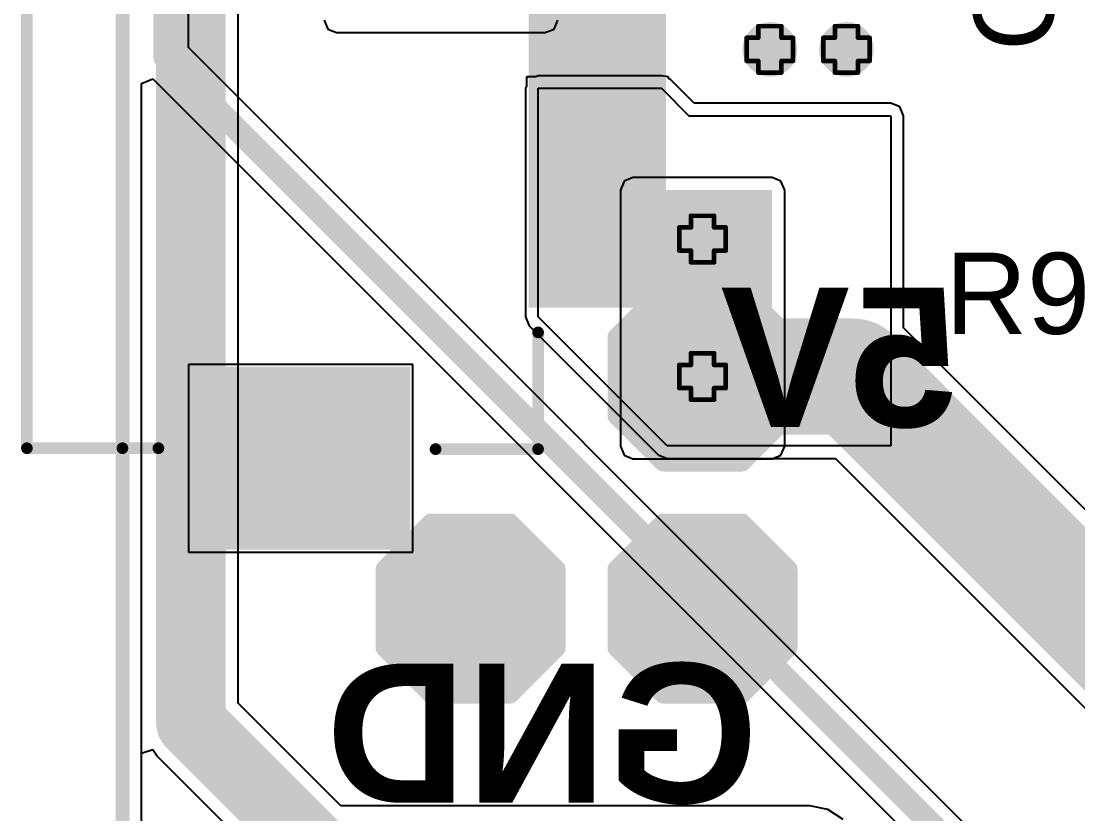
# Model space of a CAD drawing. Header units: inches. Extents: x -25 to 271, y -41 to 15.
# Drawn here: x -22.63 to -11.06, y -28.81 to -20.13 of the extents above; entities that cross this region are included whole.
import ezdxf

# ---------------------------------------------------------------- set-up
doc = ezdxf.new("R2010")
doc.units = ezdxf.units.IN
for name, color, linetype in [('Board_outline', 216, 'Continuous'), ('Bottom Layer', 5, 'Continuous'), ('Bottom Overlay', 54, 'Continuous'), ('Bottom Paste', 16, 'Continuous'), ('Bottom Solder', 6, 'Continuous'), ('Drill Drawing', 1, 'Continuous'), ('Top Layer', 1, 'Continuous'), ('Top Overlay', 2, 'Continuous'), ('Top Paste', 8, 'Continuous'), ('Top Solder', 216, 'Continuous'), ('Via Holes', 16, 'Continuous')]:
    doc.layers.add(name, color=color, linetype=linetype)
doc.styles.add('Arial', font='', dxfattribs={"height": 0.2})
doc.styles.add('Arial_Bold', font='', dxfattribs={"height": 0.2})
doc.styles.get('Arial').set_extended_font_data('Arial')
doc.styles.get('Arial_Bold').set_extended_font_data('Arial', bold=True)

# ---------------------------------------------------------------- blocks, each defined once
blk = doc.blocks.new('FH12_30S_0_5SH_55__12')
at = {"layer": 'Top Layer'}
for points in [[(4.1, 0.975), (4.1, 2.275), (4.4, 2.275), (4.4, 0.975)], [(4.6, 0.975), (4.6, 2.275), (4.9, 2.275), (4.9, 0.975)], [(5.1, 0.975), (5.1, 2.275), (5.4, 2.275), (5.4, 0.975)], [(5.6, 0.975), (5.6, 2.275), (5.9, 2.275), (5.9, 0.975)], [(6.1, 0.975), (6.1, 2.275), (6.4, 2.275), (6.4, 0.975)], [(6.6, 0.975), (6.6, 2.275), (6.9, 2.275), (6.9, 0.975)], [(7.1, 0.975), (7.1, 2.275), (7.4, 2.275), (7.4, 0.975)], [(8.25, -0.525), (10.05, -0.525), (10.05, -2.725), (8.25, -2.725)]]:
    blk.add_hatch(color=1, dxfattribs=at).paths.add_polyline_path(points)
at = {"layer": 'Top Paste'}
blk.add_hatch(color=8, dxfattribs=at).paths.add_polyline_path([(8.25, -0.525), (10.05, -0.525), (10.05, -2.725), (8.25, -2.725)])
at = {"layer": 'Top Solder'}
for points in [[(3.998, 0.873), (3.998, 2.377), (4.502, 2.377), (4.502, 0.873)], [(4.498, 0.873), (4.498, 2.377), (5.002, 2.377), (5.002, 0.873)], [(4.998, 0.873), (4.998, 2.377), (5.502, 2.377), (5.502, 0.873)], [(5.498, 0.873), (5.498, 2.377), (6.002, 2.377), (6.002, 0.873)], [(5.998, 0.873), (5.998, 2.377), (6.502, 2.377), (6.502, 0.873)], [(6.498, 0.873), (6.498, 2.377), (7.002, 2.377), (7.002, 0.873)], [(6.998, 0.873), (6.998, 2.377), (7.502, 2.377), (7.502, 0.873)], [(8.148, -0.423), (10.152, -0.423), (10.152, -2.827), (8.148, -2.827)]]:
    blk.add_hatch(color=216, dxfattribs=at).paths.add_polyline_path(points)
at = {"layer": 'Top Overlay'}
for points in [[(9.05, 0.975, 0.127, 0.127, 0), (7.772, 0.975, 0.127, 0.127, 0)], [(9.05, -0.148, 0.127, 0.127, 0), (9.05, 0.975, 0.127, 0.127, 0)], [(9.04, -3.577, 0.127, 0.127, 0), (9.04, -3.183, 0.127, 0.127, 0)], [(9.04, -3.577, 0.127, 0.127, 0), (-9.05, -3.577, 0.127, 0.127, 0)], [(9.04, -4.623, 0.127, 0.127, 0), (9.04, -3.577, 0.127, 0.127, 0)], [(9.04, -4.623, 0.127, 0.127, 0), (-9.05, -4.623, 0.127, 0.127, 0)]]:
    blk.add_lwpolyline(points, format="xyseb", dxfattribs=at)
for points in [[(7.74, 0.975, 0.0635, 0.0635, 1), (7.804, 0.975, 0.0635, 0.0635, 1)], [(9.018, 0.975, 0.0635, 0.0635, 1), (9.082, 0.975, 0.0635, 0.0635, 1)], [(9.018, 0.975, 0.0635, 0.0635, 1), (9.082, 0.975, 0.0635, 0.0635, 1)], [(9.018, -0.148, 0.0635, 0.0635, 1), (9.082, -0.148, 0.0635, 0.0635, 1)], [(9.008, -3.183, 0.0635, 0.0635, 1), (9.072, -3.183, 0.0635, 0.0635, 1)], [(9.008, -3.577, 0.0635, 0.0635, 1), (9.072, -3.577, 0.0635, 0.0635, 1)], [(9.008, -3.577, 0.0635, 0.0635, 1), (9.072, -3.577, 0.0635, 0.0635, 1)], [(9.008, -3.577, 0.0635, 0.0635, 1), (9.072, -3.577, 0.0635, 0.0635, 1)], [(9.008, -4.623, 0.0635, 0.0635, 1), (9.072, -4.623, 0.0635, 0.0635, 1)], [(9.008, -4.623, 0.0635, 0.0635, 1), (9.072, -4.623, 0.0635, 0.0635, 1)]]:
    blk.add_lwpolyline(points, format="xyseb", close=True, dxfattribs=at)
blk = doc.blocks.new('TEST_POINT_B_72')
at = {"layer": 'Bottom Layer'}
blk.add_hatch(color=5, dxfattribs=at).paths.add_polyline_path([(0.381, 0.762), (-0.381, 0.762), (-0.762, 0.381), (-0.762, -0.381), (-0.381, -0.762), (0.381, -0.762), (0.762, -0.381), (0.762, 0.381)])
at = {"layer": 'Bottom Paste'}
blk.add_hatch(color=16, dxfattribs=at).paths.add_polyline_path([(0.381, 0.762), (-0.381, 0.762), (-0.762, 0.381), (-0.762, -0.381), (-0.381, -0.762), (0.381, -0.762), (0.762, -0.381), (0.762, 0.381)])
at = {"layer": 'Bottom Solder'}
blk.add_hatch(color=6, dxfattribs=at).paths.add_polyline_path([(0.432, 0.864), (-0.432, 0.864), (-0.864, 0.432), (-0.864, -0.432), (-0.432, -0.864), (0.432, -0.864), (0.864, -0.432), (0.864, 0.432)])
at = {"layer": 'Bottom Overlay'}
for points in [[(-0.432, 0.94, 0.2, 0.2, 0), (-0.94, 0.432, 0.2, 0.2, 0)], [(0.432, 0.94, 0.2, 0.2, 0), (-0.432, 0.94, 0.2, 0.2, 0)], [(0.94, 0.432, 0.2, 0.2, 0), (0.432, 0.94, 0.2, 0.2, 0)], [(-0.94, 0.432, 0.2, 0.2, 0), (-0.94, -0.432, 0.2, 0.2, 0)], [(0.94, 0.432, 0.2, 0.2, 0), (0.94, -0.432, 0.2, 0.2, 0)], [(-0.432, -0.94, 0.2, 0.2, 0), (-0.94, -0.432, 0.2, 0.2, 0)], [(0.94, -0.432, 0.2, 0.2, 0), (0.432, -0.94, 0.2, 0.2, 0)], [(0.432, -0.94, 0.2, 0.2, 0), (-0.432, -0.94, 0.2, 0.2, 0)]]:
    blk.add_lwpolyline(points, format="xyseb", dxfattribs=at)
for points in [[(-0.482, 0.94, 0.1, 0.1, 1), (-0.382, 0.94, 0.1, 0.1, 1)], [(-0.482, 0.94, 0.1, 0.1, 1), (-0.382, 0.94, 0.1, 0.1, 1)], [(0.382, 0.94, 0.1, 0.1, 1), (0.482, 0.94, 0.1, 0.1, 1)], [(0.382, 0.94, 0.1, 0.1, 1), (0.482, 0.94, 0.1, 0.1, 1)], [(-0.99, 0.432, 0.1, 0.1, 1), (-0.89, 0.432, 0.1, 0.1, 1)], [(-0.99, 0.432, 0.1, 0.1, 1), (-0.89, 0.432, 0.1, 0.1, 1)], [(0.89, 0.432, 0.1, 0.1, 1), (0.99, 0.432, 0.1, 0.1, 1)], [(0.89, 0.432, 0.1, 0.1, 1), (0.99, 0.432, 0.1, 0.1, 1)], [(-0.99, -0.432, 0.1, 0.1, 1), (-0.89, -0.432, 0.1, 0.1, 1)], [(-0.99, -0.432, 0.1, 0.1, 1), (-0.89, -0.432, 0.1, 0.1, 1)], [(0.89, -0.432, 0.1, 0.1, 1), (0.99, -0.432, 0.1, 0.1, 1)], [(0.89, -0.432, 0.1, 0.1, 1), (0.99, -0.432, 0.1, 0.1, 1)], [(-0.482, -0.94, 0.1, 0.1, 1), (-0.382, -0.94, 0.1, 0.1, 1)], [(-0.482, -0.94, 0.1, 0.1, 1), (-0.382, -0.94, 0.1, 0.1, 1)], [(0.382, -0.94, 0.1, 0.1, 1), (0.482, -0.94, 0.1, 0.1, 1)], [(0.382, -0.94, 0.1, 0.1, 1), (0.482, -0.94, 0.1, 0.1, 1)]]:
    blk.add_lwpolyline(points, format="xyseb", close=True, dxfattribs=at)
blk = doc.blocks.new('TEST_POINT_B_74')
at = {"layer": 'Bottom Layer'}
blk.add_hatch(color=5, dxfattribs=at).paths.add_polyline_path([(0.381, 0.762), (-0.381, 0.762), (-0.762, 0.381), (-0.762, -0.381), (-0.381, -0.762), (0.381, -0.762), (0.762, -0.381), (0.762, 0.381)])
at = {"layer": 'Bottom Paste'}
blk.add_hatch(color=16, dxfattribs=at).paths.add_polyline_path([(0.381, 0.762), (-0.381, 0.762), (-0.762, 0.381), (-0.762, -0.381), (-0.381, -0.762), (0.381, -0.762), (0.762, -0.381), (0.762, 0.381)])
at = {"layer": 'Bottom Solder'}
blk.add_hatch(color=6, dxfattribs=at).paths.add_polyline_path([(0.432, 0.864), (-0.432, 0.864), (-0.864, 0.432), (-0.864, -0.432), (-0.432, -0.864), (0.432, -0.864), (0.864, -0.432), (0.864, 0.432)])
at = {"layer": 'Bottom Overlay'}
for points in [[(-0.432, 0.94, 0.2, 0.2, 0), (-0.94, 0.432, 0.2, 0.2, 0)], [(0.432, 0.94, 0.2, 0.2, 0), (-0.432, 0.94, 0.2, 0.2, 0)], [(0.94, 0.432, 0.2, 0.2, 0), (0.432, 0.94, 0.2, 0.2, 0)], [(-0.94, 0.432, 0.2, 0.2, 0), (-0.94, -0.432, 0.2, 0.2, 0)], [(0.94, 0.432, 0.2, 0.2, 0), (0.94, -0.432, 0.2, 0.2, 0)], [(-0.432, -0.94, 0.2, 0.2, 0), (-0.94, -0.432, 0.2, 0.2, 0)], [(0.94, -0.432, 0.2, 0.2, 0), (0.432, -0.94, 0.2, 0.2, 0)], [(0.432, -0.94, 0.2, 0.2, 0), (-0.432, -0.94, 0.2, 0.2, 0)]]:
    blk.add_lwpolyline(points, format="xyseb", dxfattribs=at)
for points in [[(-0.482, 0.94, 0.1, 0.1, 1), (-0.382, 0.94, 0.1, 0.1, 1)], [(-0.482, 0.94, 0.1, 0.1, 1), (-0.382, 0.94, 0.1, 0.1, 1)], [(0.382, 0.94, 0.1, 0.1, 1), (0.482, 0.94, 0.1, 0.1, 1)], [(0.382, 0.94, 0.1, 0.1, 1), (0.482, 0.94, 0.1, 0.1, 1)], [(-0.99, 0.432, 0.1, 0.1, 1), (-0.89, 0.432, 0.1, 0.1, 1)], [(-0.99, 0.432, 0.1, 0.1, 1), (-0.89, 0.432, 0.1, 0.1, 1)], [(0.89, 0.432, 0.1, 0.1, 1), (0.99, 0.432, 0.1, 0.1, 1)], [(0.89, 0.432, 0.1, 0.1, 1), (0.99, 0.432, 0.1, 0.1, 1)], [(-0.99, -0.432, 0.1, 0.1, 1), (-0.89, -0.432, 0.1, 0.1, 1)], [(-0.99, -0.432, 0.1, 0.1, 1), (-0.89, -0.432, 0.1, 0.1, 1)], [(0.89, -0.432, 0.1, 0.1, 1), (0.99, -0.432, 0.1, 0.1, 1)], [(0.89, -0.432, 0.1, 0.1, 1), (0.99, -0.432, 0.1, 0.1, 1)], [(-0.482, -0.94, 0.1, 0.1, 1), (-0.382, -0.94, 0.1, 0.1, 1)], [(-0.482, -0.94, 0.1, 0.1, 1), (-0.382, -0.94, 0.1, 0.1, 1)], [(0.382, -0.94, 0.1, 0.1, 1), (0.482, -0.94, 0.1, 0.1, 1)], [(0.382, -0.94, 0.1, 0.1, 1), (0.482, -0.94, 0.1, 0.1, 1)]]:
    blk.add_lwpolyline(points, format="xyseb", close=True, dxfattribs=at)
blk = doc.blocks.new('TEST_POINT_B_75')
at = {"layer": 'Bottom Layer'}
blk.add_hatch(color=5, dxfattribs=at).paths.add_polyline_path([(0.381, 0.762), (-0.381, 0.762), (-0.762, 0.381), (-0.762, -0.381), (-0.381, -0.762), (0.381, -0.762), (0.762, -0.381), (0.762, 0.381)])
at = {"layer": 'Bottom Paste'}
blk.add_hatch(color=16, dxfattribs=at).paths.add_polyline_path([(0.381, 0.762), (-0.381, 0.762), (-0.762, 0.381), (-0.762, -0.381), (-0.381, -0.762), (0.381, -0.762), (0.762, -0.381), (0.762, 0.381)])
at = {"layer": 'Bottom Solder'}
blk.add_hatch(color=6, dxfattribs=at).paths.add_polyline_path([(0.432, 0.864), (-0.432, 0.864), (-0.864, 0.432), (-0.864, -0.432), (-0.432, -0.864), (0.432, -0.864), (0.864, -0.432), (0.864, 0.432)])
at = {"layer": 'Bottom Overlay'}
for points in [[(-0.432, 0.94, 0.2, 0.2, 0), (-0.94, 0.432, 0.2, 0.2, 0)], [(0.432, 0.94, 0.2, 0.2, 0), (-0.432, 0.94, 0.2, 0.2, 0)], [(0.94, 0.432, 0.2, 0.2, 0), (0.432, 0.94, 0.2, 0.2, 0)], [(-0.94, 0.432, 0.2, 0.2, 0), (-0.94, -0.432, 0.2, 0.2, 0)], [(0.94, 0.432, 0.2, 0.2, 0), (0.94, -0.432, 0.2, 0.2, 0)], [(-0.432, -0.94, 0.2, 0.2, 0), (-0.94, -0.432, 0.2, 0.2, 0)], [(0.94, -0.432, 0.2, 0.2, 0), (0.432, -0.94, 0.2, 0.2, 0)], [(0.432, -0.94, 0.2, 0.2, 0), (-0.432, -0.94, 0.2, 0.2, 0)]]:
    blk.add_lwpolyline(points, format="xyseb", dxfattribs=at)
for points in [[(-0.482, 0.94, 0.1, 0.1, 1), (-0.382, 0.94, 0.1, 0.1, 1)], [(-0.482, 0.94, 0.1, 0.1, 1), (-0.382, 0.94, 0.1, 0.1, 1)], [(0.382, 0.94, 0.1, 0.1, 1), (0.482, 0.94, 0.1, 0.1, 1)], [(0.382, 0.94, 0.1, 0.1, 1), (0.482, 0.94, 0.1, 0.1, 1)], [(-0.99, 0.432, 0.1, 0.1, 1), (-0.89, 0.432, 0.1, 0.1, 1)], [(-0.99, 0.432, 0.1, 0.1, 1), (-0.89, 0.432, 0.1, 0.1, 1)], [(0.89, 0.432, 0.1, 0.1, 1), (0.99, 0.432, 0.1, 0.1, 1)], [(0.89, 0.432, 0.1, 0.1, 1), (0.99, 0.432, 0.1, 0.1, 1)], [(-0.99, -0.432, 0.1, 0.1, 1), (-0.89, -0.432, 0.1, 0.1, 1)], [(-0.99, -0.432, 0.1, 0.1, 1), (-0.89, -0.432, 0.1, 0.1, 1)], [(0.89, -0.432, 0.1, 0.1, 1), (0.99, -0.432, 0.1, 0.1, 1)], [(0.89, -0.432, 0.1, 0.1, 1), (0.99, -0.432, 0.1, 0.1, 1)], [(-0.482, -0.94, 0.1, 0.1, 1), (-0.382, -0.94, 0.1, 0.1, 1)], [(-0.482, -0.94, 0.1, 0.1, 1), (-0.382, -0.94, 0.1, 0.1, 1)], [(0.382, -0.94, 0.1, 0.1, 1), (0.482, -0.94, 0.1, 0.1, 1)], [(0.382, -0.94, 0.1, 0.1, 1), (0.482, -0.94, 0.1, 0.1, 1)]]:
    blk.add_lwpolyline(points, format="xyseb", close=True, dxfattribs=at)

msp = doc.modelspace()

# ---------------------------------------------------------------- hatches: boundary and pattern name
at = {"layer": 'Bottom Layer'}
h = msp.add_hatch(color=5, dxfattribs=at)
edge = h.paths.add_edge_path()
edge.add_arc((-14.432, -20.437), 0.3, 0, 360)
h = msp.add_hatch(color=5, dxfattribs=at)
edge = h.paths.add_edge_path()
edge.add_arc((-13.593, -20.437), 0.3, 0, 360)
msp.add_hatch(color=5, dxfattribs=at).paths.add_polyline_path([(-15.931, -24.78), (-14.407, -24.78), (-14.407, -21.978), (-15.931, -21.978)])
h = msp.add_hatch(color=5, dxfattribs=at)
edge = h.paths.add_edge_path()
edge.add_arc((-15.169, -22.513), 0.3, 0, 360)
h = msp.add_hatch(color=5, dxfattribs=at)
edge = h.paths.add_edge_path()
edge.add_arc((-15.169, -24.018), 0.3, 0, 360)
at = {"layer": 'Top Layer'}
h = msp.add_hatch(color=1, dxfattribs=at)
edge = h.paths.add_edge_path()
edge.add_arc((-14.432, -20.437), 0.3, 0, 360)
h = msp.add_hatch(color=1, dxfattribs=at)
edge = h.paths.add_edge_path()
edge.add_arc((-13.593, -20.437), 0.3, 0, 360)
h = msp.add_hatch(color=1, dxfattribs=at)
edge = h.paths.add_edge_path()
edge.add_arc((-15.169, -22.513), 0.3, 0, 360)
h = msp.add_hatch(color=1, dxfattribs=at)
edge = h.paths.add_edge_path()
edge.add_arc((-15.169, -24.018), 0.3, 0, 360)
at = {"layer": 'Via Holes'}
h = msp.add_hatch(color=7, dxfattribs=at)
edge = h.paths.add_edge_path()
edge.add_arc((-14.432, -20.437), 0.15, 0, 360)
h = msp.add_hatch(color=7, dxfattribs=at)
edge = h.paths.add_edge_path()
edge.add_arc((-13.593, -20.437), 0.15, 0, 360)
h = msp.add_hatch(color=7, dxfattribs=at)
edge = h.paths.add_edge_path()
edge.add_arc((-15.169, -22.513), 0.15, 0, 360)
h = msp.add_hatch(color=7, dxfattribs=at)
edge = h.paths.add_edge_path()
edge.add_arc((-15.169, -24.018), 0.15, 0, 360)

# ---------------------------------------------------------------- linework, layer by layer
at = {"layer": 'Board_outline'}
msp.add_lwpolyline([(-21.519, -32.989, 0.152, 0.152, 0), (-21.519, 2.011, 0.152, 0.152, 0)], format="xyseb", dxfattribs=at)
at = {"layer": 'Bottom Layer'}
for p, q in [((-20.254, -27.595), (-20.254, -19.798)), ((-19.314, -20.116), (-19.274, -20.214)), ((-16.794, -20.214), (-16.754, -20.116)), ((-19.274, -20.214), (-19.177, -20.254)), ((-16.891, -20.254), (-16.794, -20.214)), ((-19.177, -20.254), (-16.891, -20.254)), ((-15.931, -21.84), (-16.028, -21.881)), ((-14.407, -21.84), (-15.931, -21.84)), ((-14.31, -21.881), (-14.407, -21.84)), ((-16.028, -21.881), (-16.068, -21.978)), ((-16.068, -21.978), (-16.068, -24.78)), ((-14.269, -21.978), (-14.31, -21.881)), ((-14.269, -24.78), (-14.269, -21.978)), ((-16.068, -24.78), (-16.028, -24.878)), ((-16.028, -24.878), (-15.931, -24.918)), ((-14.407, -24.918), (-14.31, -24.878)), ((-14.31, -24.878), (-14.269, -24.78)), ((-15.931, -24.918), (-14.407, -24.918)), ((-19.132, -28.717), (-20.254, -27.595)), ((-21.315, -28.14), (-21.188, -28.102)), ((-21.188, -28.102), (-21.138, -28.176)), ((-21.315, -32.989), (-21.315, -28.14)), ((-21.138, -28.176), (-19.713, -29.602)), ((-13.995, -28.717), (-19.132, -28.717)), ((-13.797, -28.757), (-13.995, -28.717)), ((-13.629, -28.869), (-13.797, -28.757))]:
    msp.add_line(p, q, dxfattribs=at)
for points in [[(-20.772, -27.81, 0.762, 0.762, 0), (-20.772, -19.584, 0.762, 0.762, 0)], [(-20.772, -27.81, 0.762, 0.762, 0), (-19.346, -29.235, 0.762, 0.762, 0)]]:
    msp.add_lwpolyline(points, format="xyseb", dxfattribs=at)
msp.add_lwpolyline([(-20.962, -27.81, 0.381, 0.381, 1), (-20.581, -27.81, 0.381, 0.381, 1)], format="xyseb", close=True, dxfattribs=at)
msp.add_lwpolyline([(-20.962, -27.81, 0.381, 0.381, 1), (-20.581, -27.81, 0.381, 0.381, 1)], format="xyseb", close=True, dxfattribs=at)
at = {"layer": 'Drill Drawing'}
for points in [[(-14.559, -20.31, 0.0508, 0.0508, 0), (-14.559, -20.183, 0.0508, 0.0508, 0)], [(-14.559, -20.183, 0.0508, 0.0508, 0), (-14.305, -20.183, 0.0508, 0.0508, 0)], [(-14.305, -20.31, 0.0508, 0.0508, 0), (-14.305, -20.183, 0.0508, 0.0508, 0)], [(-13.72, -20.31, 0.0508, 0.0508, 0), (-13.72, -20.183, 0.0508, 0.0508, 0)], [(-13.72, -20.183, 0.0508, 0.0508, 0), (-13.466, -20.183, 0.0508, 0.0508, 0)], [(-13.466, -20.31, 0.0508, 0.0508, 0), (-13.466, -20.183, 0.0508, 0.0508, 0)], [(-14.686, -20.564, 0.0508, 0.0508, 0), (-14.686, -20.31, 0.0508, 0.0508, 0)], [(-14.686, -20.31, 0.0508, 0.0508, 0), (-14.559, -20.31, 0.0508, 0.0508, 0)], [(-14.305, -20.31, 0.0508, 0.0508, 0), (-14.178, -20.31, 0.0508, 0.0508, 0)], [(-14.178, -20.564, 0.0508, 0.0508, 0), (-14.178, -20.31, 0.0508, 0.0508, 0)], [(-13.847, -20.564, 0.0508, 0.0508, 0), (-13.847, -20.31, 0.0508, 0.0508, 0)], [(-13.847, -20.31, 0.0508, 0.0508, 0), (-13.72, -20.31, 0.0508, 0.0508, 0)], [(-13.466, -20.31, 0.0508, 0.0508, 0), (-13.339, -20.31, 0.0508, 0.0508, 0)], [(-13.339, -20.564, 0.0508, 0.0508, 0), (-13.339, -20.31, 0.0508, 0.0508, 0)], [(-14.686, -20.564, 0.0508, 0.0508, 0), (-14.559, -20.564, 0.0508, 0.0508, 0)], [(-14.559, -20.691, 0.0508, 0.0508, 0), (-14.559, -20.564, 0.0508, 0.0508, 0)], [(-14.305, -20.564, 0.0508, 0.0508, 0), (-14.178, -20.564, 0.0508, 0.0508, 0)], [(-14.305, -20.691, 0.0508, 0.0508, 0), (-14.305, -20.564, 0.0508, 0.0508, 0)], [(-13.847, -20.564, 0.0508, 0.0508, 0), (-13.72, -20.564, 0.0508, 0.0508, 0)], [(-13.72, -20.691, 0.0508, 0.0508, 0), (-13.72, -20.564, 0.0508, 0.0508, 0)], [(-13.466, -20.564, 0.0508, 0.0508, 0), (-13.339, -20.564, 0.0508, 0.0508, 0)], [(-13.466, -20.691, 0.0508, 0.0508, 0), (-13.466, -20.564, 0.0508, 0.0508, 0)], [(-14.559, -20.691, 0.0508, 0.0508, 0), (-14.305, -20.691, 0.0508, 0.0508, 0)], [(-13.72, -20.691, 0.0508, 0.0508, 0), (-13.466, -20.691, 0.0508, 0.0508, 0)], [(-15.296, -22.386, 0.0508, 0.0508, 0), (-15.296, -22.259, 0.0508, 0.0508, 0)], [(-15.296, -22.259, 0.0508, 0.0508, 0), (-15.042, -22.259, 0.0508, 0.0508, 0)], [(-15.042, -22.386, 0.0508, 0.0508, 0), (-15.042, -22.259, 0.0508, 0.0508, 0)], [(-15.423, -22.64, 0.0508, 0.0508, 0), (-15.423, -22.386, 0.0508, 0.0508, 0)], [(-15.423, -22.386, 0.0508, 0.0508, 0), (-15.296, -22.386, 0.0508, 0.0508, 0)], [(-15.042, -22.386, 0.0508, 0.0508, 0), (-14.915, -22.386, 0.0508, 0.0508, 0)], [(-14.915, -22.64, 0.0508, 0.0508, 0), (-14.915, -22.386, 0.0508, 0.0508, 0)], [(-15.423, -22.64, 0.0508, 0.0508, 0), (-15.296, -22.64, 0.0508, 0.0508, 0)], [(-15.296, -22.767, 0.0508, 0.0508, 0), (-15.296, -22.64, 0.0508, 0.0508, 0)], [(-15.042, -22.64, 0.0508, 0.0508, 0), (-14.915, -22.64, 0.0508, 0.0508, 0)], [(-15.042, -22.767, 0.0508, 0.0508, 0), (-15.042, -22.64, 0.0508, 0.0508, 0)], [(-15.296, -22.767, 0.0508, 0.0508, 0), (-15.042, -22.767, 0.0508, 0.0508, 0)], [(-15.296, -23.891, 0.0508, 0.0508, 0), (-15.296, -23.764, 0.0508, 0.0508, 0)], [(-15.296, -23.764, 0.0508, 0.0508, 0), (-15.042, -23.764, 0.0508, 0.0508, 0)], [(-15.042, -23.891, 0.0508, 0.0508, 0), (-15.042, -23.764, 0.0508, 0.0508, 0)], [(-15.423, -24.145, 0.0508, 0.0508, 0), (-15.423, -23.891, 0.0508, 0.0508, 0)], [(-15.423, -23.891, 0.0508, 0.0508, 0), (-15.296, -23.891, 0.0508, 0.0508, 0)], [(-15.042, -23.891, 0.0508, 0.0508, 0), (-14.915, -23.891, 0.0508, 0.0508, 0)], [(-14.915, -24.145, 0.0508, 0.0508, 0), (-14.915, -23.891, 0.0508, 0.0508, 0)], [(-15.423, -24.145, 0.0508, 0.0508, 0), (-15.296, -24.145, 0.0508, 0.0508, 0)], [(-15.296, -24.272, 0.0508, 0.0508, 0), (-15.296, -24.145, 0.0508, 0.0508, 0)], [(-15.042, -24.145, 0.0508, 0.0508, 0), (-14.915, -24.145, 0.0508, 0.0508, 0)], [(-15.042, -24.272, 0.0508, 0.0508, 0), (-15.042, -24.145, 0.0508, 0.0508, 0)], [(-15.296, -24.272, 0.0508, 0.0508, 0), (-15.042, -24.272, 0.0508, 0.0508, 0)]]:
    msp.add_lwpolyline(points, format="xyseb", dxfattribs=at)
for points in [[(-14.571, -20.183, 0.0254, 0.0254, 1), (-14.546, -20.183, 0.0254, 0.0254, 1)], [(-14.571, -20.183, 0.0254, 0.0254, 1), (-14.546, -20.183, 0.0254, 0.0254, 1)], [(-14.317, -20.183, 0.0254, 0.0254, 1), (-14.292, -20.183, 0.0254, 0.0254, 1)], [(-14.317, -20.183, 0.0254, 0.0254, 1), (-14.292, -20.183, 0.0254, 0.0254, 1)], [(-13.733, -20.183, 0.0254, 0.0254, 1), (-13.708, -20.183, 0.0254, 0.0254, 1)], [(-13.733, -20.183, 0.0254, 0.0254, 1), (-13.708, -20.183, 0.0254, 0.0254, 1)], [(-13.479, -20.183, 0.0254, 0.0254, 1), (-13.454, -20.183, 0.0254, 0.0254, 1)], [(-13.479, -20.183, 0.0254, 0.0254, 1), (-13.454, -20.183, 0.0254, 0.0254, 1)], [(-14.698, -20.31, 0.0254, 0.0254, 1), (-14.673, -20.31, 0.0254, 0.0254, 1)], [(-14.698, -20.31, 0.0254, 0.0254, 1), (-14.673, -20.31, 0.0254, 0.0254, 1)], [(-14.571, -20.31, 0.0254, 0.0254, 1), (-14.546, -20.31, 0.0254, 0.0254, 1)], [(-14.571, -20.31, 0.0254, 0.0254, 1), (-14.546, -20.31, 0.0254, 0.0254, 1)], [(-14.317, -20.31, 0.0254, 0.0254, 1), (-14.292, -20.31, 0.0254, 0.0254, 1)], [(-14.317, -20.31, 0.0254, 0.0254, 1), (-14.292, -20.31, 0.0254, 0.0254, 1)], [(-14.19, -20.31, 0.0254, 0.0254, 1), (-14.165, -20.31, 0.0254, 0.0254, 1)], [(-14.19, -20.31, 0.0254, 0.0254, 1), (-14.165, -20.31, 0.0254, 0.0254, 1)], [(-13.86, -20.31, 0.0254, 0.0254, 1), (-13.835, -20.31, 0.0254, 0.0254, 1)], [(-13.86, -20.31, 0.0254, 0.0254, 1), (-13.835, -20.31, 0.0254, 0.0254, 1)], [(-13.733, -20.31, 0.0254, 0.0254, 1), (-13.708, -20.31, 0.0254, 0.0254, 1)], [(-13.733, -20.31, 0.0254, 0.0254, 1), (-13.708, -20.31, 0.0254, 0.0254, 1)], [(-13.479, -20.31, 0.0254, 0.0254, 1), (-13.454, -20.31, 0.0254, 0.0254, 1)], [(-13.479, -20.31, 0.0254, 0.0254, 1), (-13.454, -20.31, 0.0254, 0.0254, 1)], [(-13.352, -20.31, 0.0254, 0.0254, 1), (-13.327, -20.31, 0.0254, 0.0254, 1)], [(-13.352, -20.31, 0.0254, 0.0254, 1), (-13.327, -20.31, 0.0254, 0.0254, 1)], [(-14.698, -20.564, 0.0254, 0.0254, 1), (-14.673, -20.564, 0.0254, 0.0254, 1)], [(-14.698, -20.564, 0.0254, 0.0254, 1), (-14.673, -20.564, 0.0254, 0.0254, 1)], [(-14.571, -20.564, 0.0254, 0.0254, 1), (-14.546, -20.564, 0.0254, 0.0254, 1)], [(-14.571, -20.564, 0.0254, 0.0254, 1), (-14.546, -20.564, 0.0254, 0.0254, 1)], [(-14.317, -20.564, 0.0254, 0.0254, 1), (-14.292, -20.564, 0.0254, 0.0254, 1)], [(-14.317, -20.564, 0.0254, 0.0254, 1), (-14.292, -20.564, 0.0254, 0.0254, 1)], [(-14.19, -20.564, 0.0254, 0.0254, 1), (-14.165, -20.564, 0.0254, 0.0254, 1)], [(-14.19, -20.564, 0.0254, 0.0254, 1), (-14.165, -20.564, 0.0254, 0.0254, 1)], [(-13.86, -20.564, 0.0254, 0.0254, 1), (-13.835, -20.564, 0.0254, 0.0254, 1)], [(-13.86, -20.564, 0.0254, 0.0254, 1), (-13.835, -20.564, 0.0254, 0.0254, 1)], [(-13.733, -20.564, 0.0254, 0.0254, 1), (-13.708, -20.564, 0.0254, 0.0254, 1)], [(-13.733, -20.564, 0.0254, 0.0254, 1), (-13.708, -20.564, 0.0254, 0.0254, 1)], [(-13.479, -20.564, 0.0254, 0.0254, 1), (-13.454, -20.564, 0.0254, 0.0254, 1)], [(-13.479, -20.564, 0.0254, 0.0254, 1), (-13.454, -20.564, 0.0254, 0.0254, 1)], [(-13.352, -20.564, 0.0254, 0.0254, 1), (-13.327, -20.564, 0.0254, 0.0254, 1)], [(-13.352, -20.564, 0.0254, 0.0254, 1), (-13.327, -20.564, 0.0254, 0.0254, 1)], [(-14.571, -20.691, 0.0254, 0.0254, 1), (-14.546, -20.691, 0.0254, 0.0254, 1)], [(-14.571, -20.691, 0.0254, 0.0254, 1), (-14.546, -20.691, 0.0254, 0.0254, 1)], [(-14.317, -20.691, 0.0254, 0.0254, 1), (-14.292, -20.691, 0.0254, 0.0254, 1)], [(-14.317, -20.691, 0.0254, 0.0254, 1), (-14.292, -20.691, 0.0254, 0.0254, 1)], [(-13.733, -20.691, 0.0254, 0.0254, 1), (-13.708, -20.691, 0.0254, 0.0254, 1)], [(-13.733, -20.691, 0.0254, 0.0254, 1), (-13.708, -20.691, 0.0254, 0.0254, 1)], [(-13.479, -20.691, 0.0254, 0.0254, 1), (-13.454, -20.691, 0.0254, 0.0254, 1)], [(-13.479, -20.691, 0.0254, 0.0254, 1), (-13.454, -20.691, 0.0254, 0.0254, 1)], [(-15.309, -22.259, 0.0254, 0.0254, 1), (-15.283, -22.259, 0.0254, 0.0254, 1)], [(-15.309, -22.259, 0.0254, 0.0254, 1), (-15.283, -22.259, 0.0254, 0.0254, 1)], [(-15.055, -22.259, 0.0254, 0.0254, 1), (-15.029, -22.259, 0.0254, 0.0254, 1)], [(-15.055, -22.259, 0.0254, 0.0254, 1), (-15.029, -22.259, 0.0254, 0.0254, 1)], [(-15.436, -22.386, 0.0254, 0.0254, 1), (-15.41, -22.386, 0.0254, 0.0254, 1)], [(-15.436, -22.386, 0.0254, 0.0254, 1), (-15.41, -22.386, 0.0254, 0.0254, 1)], [(-15.309, -22.386, 0.0254, 0.0254, 1), (-15.283, -22.386, 0.0254, 0.0254, 1)], [(-15.309, -22.386, 0.0254, 0.0254, 1), (-15.283, -22.386, 0.0254, 0.0254, 1)], [(-15.055, -22.386, 0.0254, 0.0254, 1), (-15.029, -22.386, 0.0254, 0.0254, 1)], [(-15.055, -22.386, 0.0254, 0.0254, 1), (-15.029, -22.386, 0.0254, 0.0254, 1)], [(-14.928, -22.386, 0.0254, 0.0254, 1), (-14.902, -22.386, 0.0254, 0.0254, 1)], [(-14.928, -22.386, 0.0254, 0.0254, 1), (-14.902, -22.386, 0.0254, 0.0254, 1)], [(-15.436, -22.64, 0.0254, 0.0254, 1), (-15.41, -22.64, 0.0254, 0.0254, 1)], [(-15.436, -22.64, 0.0254, 0.0254, 1), (-15.41, -22.64, 0.0254, 0.0254, 1)], [(-15.309, -22.64, 0.0254, 0.0254, 1), (-15.283, -22.64, 0.0254, 0.0254, 1)], [(-15.309, -22.64, 0.0254, 0.0254, 1), (-15.283, -22.64, 0.0254, 0.0254, 1)], [(-15.055, -22.64, 0.0254, 0.0254, 1), (-15.029, -22.64, 0.0254, 0.0254, 1)], [(-15.055, -22.64, 0.0254, 0.0254, 1), (-15.029, -22.64, 0.0254, 0.0254, 1)], [(-14.928, -22.64, 0.0254, 0.0254, 1), (-14.902, -22.64, 0.0254, 0.0254, 1)], [(-14.928, -22.64, 0.0254, 0.0254, 1), (-14.902, -22.64, 0.0254, 0.0254, 1)], [(-15.309, -22.767, 0.0254, 0.0254, 1), (-15.283, -22.767, 0.0254, 0.0254, 1)], [(-15.309, -22.767, 0.0254, 0.0254, 1), (-15.283, -22.767, 0.0254, 0.0254, 1)], [(-15.055, -22.767, 0.0254, 0.0254, 1), (-15.029, -22.767, 0.0254, 0.0254, 1)], [(-15.055, -22.767, 0.0254, 0.0254, 1), (-15.029, -22.767, 0.0254, 0.0254, 1)], [(-15.309, -23.764, 0.0254, 0.0254, 1), (-15.283, -23.764, 0.0254, 0.0254, 1)], [(-15.309, -23.764, 0.0254, 0.0254, 1), (-15.283, -23.764, 0.0254, 0.0254, 1)], [(-15.055, -23.764, 0.0254, 0.0254, 1), (-15.029, -23.764, 0.0254, 0.0254, 1)], [(-15.055, -23.764, 0.0254, 0.0254, 1), (-15.029, -23.764, 0.0254, 0.0254, 1)], [(-15.436, -23.891, 0.0254, 0.0254, 1), (-15.41, -23.891, 0.0254, 0.0254, 1)], [(-15.436, -23.891, 0.0254, 0.0254, 1), (-15.41, -23.891, 0.0254, 0.0254, 1)], [(-15.309, -23.891, 0.0254, 0.0254, 1), (-15.283, -23.891, 0.0254, 0.0254, 1)], [(-15.309, -23.891, 0.0254, 0.0254, 1), (-15.283, -23.891, 0.0254, 0.0254, 1)], [(-15.055, -23.891, 0.0254, 0.0254, 1), (-15.029, -23.891, 0.0254, 0.0254, 1)], [(-15.055, -23.891, 0.0254, 0.0254, 1), (-15.029, -23.891, 0.0254, 0.0254, 1)], [(-14.928, -23.891, 0.0254, 0.0254, 1), (-14.902, -23.891, 0.0254, 0.0254, 1)], [(-14.928, -23.891, 0.0254, 0.0254, 1), (-14.902, -23.891, 0.0254, 0.0254, 1)], [(-15.436, -24.145, 0.0254, 0.0254, 1), (-15.41, -24.145, 0.0254, 0.0254, 1)], [(-15.436, -24.145, 0.0254, 0.0254, 1), (-15.41, -24.145, 0.0254, 0.0254, 1)], [(-15.309, -24.145, 0.0254, 0.0254, 1), (-15.283, -24.145, 0.0254, 0.0254, 1)], [(-15.309, -24.145, 0.0254, 0.0254, 1), (-15.283, -24.145, 0.0254, 0.0254, 1)], [(-15.055, -24.145, 0.0254, 0.0254, 1), (-15.029, -24.145, 0.0254, 0.0254, 1)], [(-15.055, -24.145, 0.0254, 0.0254, 1), (-15.029, -24.145, 0.0254, 0.0254, 1)], [(-14.928, -24.145, 0.0254, 0.0254, 1), (-14.902, -24.145, 0.0254, 0.0254, 1)], [(-14.928, -24.145, 0.0254, 0.0254, 1), (-14.902, -24.145, 0.0254, 0.0254, 1)], [(-15.309, -24.272, 0.0254, 0.0254, 1), (-15.283, -24.272, 0.0254, 0.0254, 1)], [(-15.309, -24.272, 0.0254, 0.0254, 1), (-15.283, -24.272, 0.0254, 0.0254, 1)], [(-15.055, -24.272, 0.0254, 0.0254, 1), (-15.029, -24.272, 0.0254, 0.0254, 1)], [(-15.055, -24.272, 0.0254, 0.0254, 1), (-15.029, -24.272, 0.0254, 0.0254, 1)]]:
    msp.add_lwpolyline(points, format="xyseb", close=True, dxfattribs=at)
at = {"layer": 'Top Layer'}
for p, q in [((-20.798, -20.416), (-20.798, -14.679)), ((-11.983, -29.23), (-20.798, -20.416)), ((-21.315, -20.811), (-21.188, -20.758)), ((-21.315, -32.989), (-21.315, -20.811)), ((-21.188, -20.758), (-12.426, -29.52)), ((-16.995, -20.736), (-17.097, -20.736)), ((-17.097, -20.736), (-17.097, -20.838)), ((-16.97, -20.726), (-16.995, -20.736)), ((-15.666, -20.726), (-16.97, -20.726)), ((-15.619, -20.726), (-15.666, -20.726)), ((-15.543, -20.736), (-15.619, -20.726)), ((-15.619, -20.726), (-15.619, -20.726)), ((-15.543, -20.757), (-15.543, -20.736)), ((-15.521, -20.766), (-15.543, -20.757)), ((-15.262, -21.026), (-15.521, -20.766)), ((-17.097, -20.838), (-17.108, -20.863)), ((-17.108, -20.863), (-17.108, -23.365)), ((-16.97, -23.365), (-16.97, -20.863)), ((-16.97, -20.863), (-15.619, -20.863)), ((-15.619, -20.863), (-15.319, -21.163)), ((-13.106, -21.026), (-15.262, -21.026)), ((-13.009, -21.066), (-13.106, -21.026)), ((-15.319, -21.163), (-13.106, -21.163)), ((-13.106, -21.163), (-13.106, -24.778)), ((-12.969, -21.163), (-13.009, -21.066)), ((-12.969, -23.485), (-12.969, -21.163)), ((-17.108, -23.365), (-17.067, -23.462)), ((-15.557, -24.778), (-16.97, -23.365)), ((-17.067, -23.462), (-17.067, -23.462)), ((-17.067, -23.462), (-15.654, -24.875)), ((-1.79, -34.664), (-12.969, -23.485)), ((-18.343, -23.886), (-20.797, -23.886)), ((-20.797, -23.886), (-20.797, -25.94)), ((-18.343, -25.94), (-18.343, -23.886)), ((-15.654, -24.875), (-15.557, -24.916)), ((-13.106, -24.778), (-15.557, -24.778)), ((-15.557, -24.916), (-15.557, -24.916)), ((-15.557, -24.916), (-13.712, -24.916)), ((-13.712, -24.916), (-2.652, -35.976)), ((-20.797, -25.94), (-18.343, -25.94))]:
    msp.add_line(p, q, dxfattribs=at)
for points in [[(-21.057, -20.523, 0.254, 0.254, 0), (-21.057, -13.843, 0.254, 0.254, 0)], [(-21.057, -20.523, 0.254, 0.254, 0), (-12.167, -29.413, 0.254, 0.254, 0)], [(-15.169, -24.018, 1.27, 1.27, 0), (-13.523, -24.018, 1.27, 1.27, 0)], [(-13.523, -24.018, 1.27, 1.27, 0), (-2.108, -35.433, 1.27, 1.27, 0)]]:
    msp.add_lwpolyline(points, format="xyseb", dxfattribs=at)
for points in [[(-21.12, -20.523, 0.127, 0.127, 1), (-20.993, -20.523, 0.127, 0.127, 1)], [(-21.12, -20.523, 0.127, 0.127, 1), (-20.993, -20.523, 0.127, 0.127, 1)], [(-15.486, -24.018, 0.635, 0.635, 1), (-14.851, -24.018, 0.635, 0.635, 1)], [(-13.84, -24.018, 0.635, 0.635, 1), (-13.205, -24.018, 0.635, 0.635, 1)], [(-13.84, -24.018, 0.635, 0.635, 1), (-13.205, -24.018, 0.635, 0.635, 1)]]:
    msp.add_lwpolyline(points, format="xyseb", close=True, dxfattribs=at)

# ---------------------------------------------------------------- block references
for name, p, rotation in [('FH12_30S_0_5SH_55__12', (-17.945, -15.763), 270), ('TEST_POINT_B_72', (-15.169, -24.018), 180), ('TEST_POINT_B_74', (-17.709, -26.558), 180), ('TEST_POINT_B_75', (-15.169, -26.558), 180)]:
    msp.add_blockref(name, p, dxfattribs=dict(rotation=rotation))

# ---------------------------------------------------------------- texts
at = {"layer": 'Bottom Overlay', "style": 'Arial_Bold', "text_generation_flag": 2}
for s, p in [('5V', (-12.37, -24.569)), ('GND', (-14.563, -28.684))]:
    msp.add_text(s, height=1.524, rotation=360, dxfattribs=at).set_placement(p)
at = {"layer": 'Top Overlay', "style": 'Arial'}
msp.add_text('Q1', height=0.889, rotation=90, dxfattribs=at).set_placement((-11.317, -20.452))
msp.add_text('R9', height=0.889, dxfattribs=at).set_placement((-12.511, -23.552))

doc.saveas('drawing.dxf')
